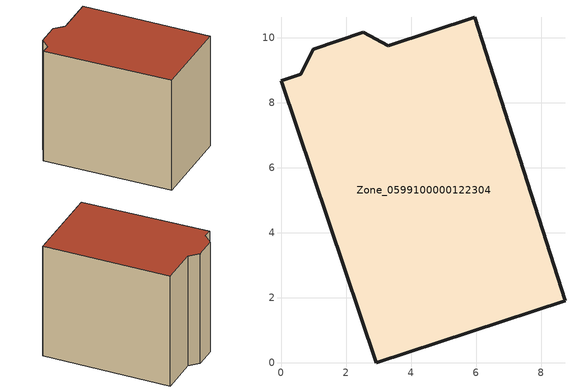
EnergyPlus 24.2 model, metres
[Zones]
Zone_0599100000122304
 floor ground (C_G): 2.52,10.16 3.29,9.75 5.96,10.63 8.73,1.91 2.92,0 0,8.67 0.61,8.87 0.99,9.65 z0
 wall outside (C_F): 2.92,0 8.73,1.91 5.96,10.63 3.29,9.75 2.52,10.16 0.99,9.65 0.61,8.87 0,8.67 2.92,0 z0:8.34
 roof outside (C_R): 0.99,9.65 0.61,8.87 0,8.67 2.92,0 8.73,1.91 5.96,10.63 3.29,9.75 2.52,10.16 z8.34
[BUILDING]
Pand.0599100000122304: North Axis=0; Terrain=City; Loads Convergence Tolerance Value=0.04; Temperature Convergence Tolerance Value=0.4; Solar Distribution=FullExterior; Maximum Number of Warmup Days=25; Minimum Number of Warmup Days=1
[Site:Location]
Rotterdam.The.Hague.AP_ZH_NLD Design_Conditions: Latitude=51.96; Longitude=4.45; Time Zone=1; Elevation=-4.5
[SITE:GROUNDTEMPERATURE:BUILDINGSURFACE]
18, 18, 18, 18, 18, 18, 18, 18, 18, 18, 18, 18
[MATERIAL] Thermal Absorptance=0.9; Solar Absorptance=0.7; Visible Absorptance=0.7
Name | Roughness | Thickness | Conductivity | Density | Specific Heat
G.TC.1946 | MediumSmooth | 0.15 | 1 | 540 | 1210
F.TC.1946 | Rough | 0.3 | 0.857143 | 1920 | 840
R.TC.1946 | MediumRough | 0.2 | 0.909091 | 1500 | 1000
[CONSTRUCTION]
C_G: G.TC.1946
C_F: F.TC.1946
C_R: R.TC.1946
[ZONE]
Zone_0599100000122304: Type=1; Multiplier=1; Ceiling Height=Autocalculate; Volume=Autocalculate; Floor Area=autocalculate; Part of Total Floor Area=Yes
[ZONEINFILTRATION:DESIGNFLOWRATE]
Infil_Zone_0599100000122304: Zone or ZoneList or Space or SpaceList=Zone_0599100000122304; Schedule=AlwaysOn; Design Flow Rate Calculation Method=Flow/Area; Flow Rate per Floor Area=0.003; Constant Term Coefficient=1; Temperature Term Coefficient=0; Velocity Term Coefficient=0; Velocity Squared Term Coefficient=0
[HVACTEMPLATE:ZONE:IDEALLOADSAIRSYSTEM]
Zone_0599100000122304: Maximum Heating Supply Air Temperature=50; Minimum Cooling Supply Air Temperature=13; Maximum Heating Supply Air Humidity Ratio=0.0156; Minimum Cooling Supply Air Humidity Ratio=0.0077; Heating Limit=NoLimit; Cooling Limit=NoLimit; Dehumidification Control Type=ConstantSensibleHeatRatio; Cooling Sensible Heat Ratio=0.7; Dehumidification Setpoint=60; Humidification Control Type=None; Humidification Setpoint=30; Outdoor Air Method=None; Outdoor Air Flow Rate per Person=0.00944; Outdoor Air Flow Rate per Zone Floor Area=0; Outdoor Air Flow Rate per Zone=0; Demand Controlled Ventilation Type=None; Outdoor Air Economizer Type=NoEconomizer; Heat Recovery Type=None; Sensible Heat Recovery Effectiveness=0.7; Latent Heat Recovery Effectiveness=0.65
[ZONECONTROL:THERMOSTAT]
ThermostatControl_Zone_0599100000122304: Zone or ZoneList=Zone_0599100000122304; Control Type Schedule=DualSetpointControlType; Control 1=Thermostat_Zone_0599100000122304; Temperature Difference Between Cutout And Setpoint=0
[THERMOSTATSETPOINT:DUALSETPOINT]
Thermostat_Zone_0599100000122304: Heating Setpoint Temperature Schedule=HeatingSetpoint_Zone_0599100000122304; Cooling Setpoint Temperature Schedule=CoolingSetpoint_Zone_0599100000122304
[SCHEDULE:COMPACT]
HeatingSetpoint_Zone_0599100000122304: Through: 12/31, For: AllDays, Until: 24:00, 21
CoolingSetpoint_Zone_0599100000122304: Through: 12/31, For: AllDays, Until: 24:00, 24
DualSetpointControlType: Through: 12/31, For: AllDays, Until: 24:00, 4
AlwaysOn: Through: 12/31, For: AllDays, Until: 24:00, 1
